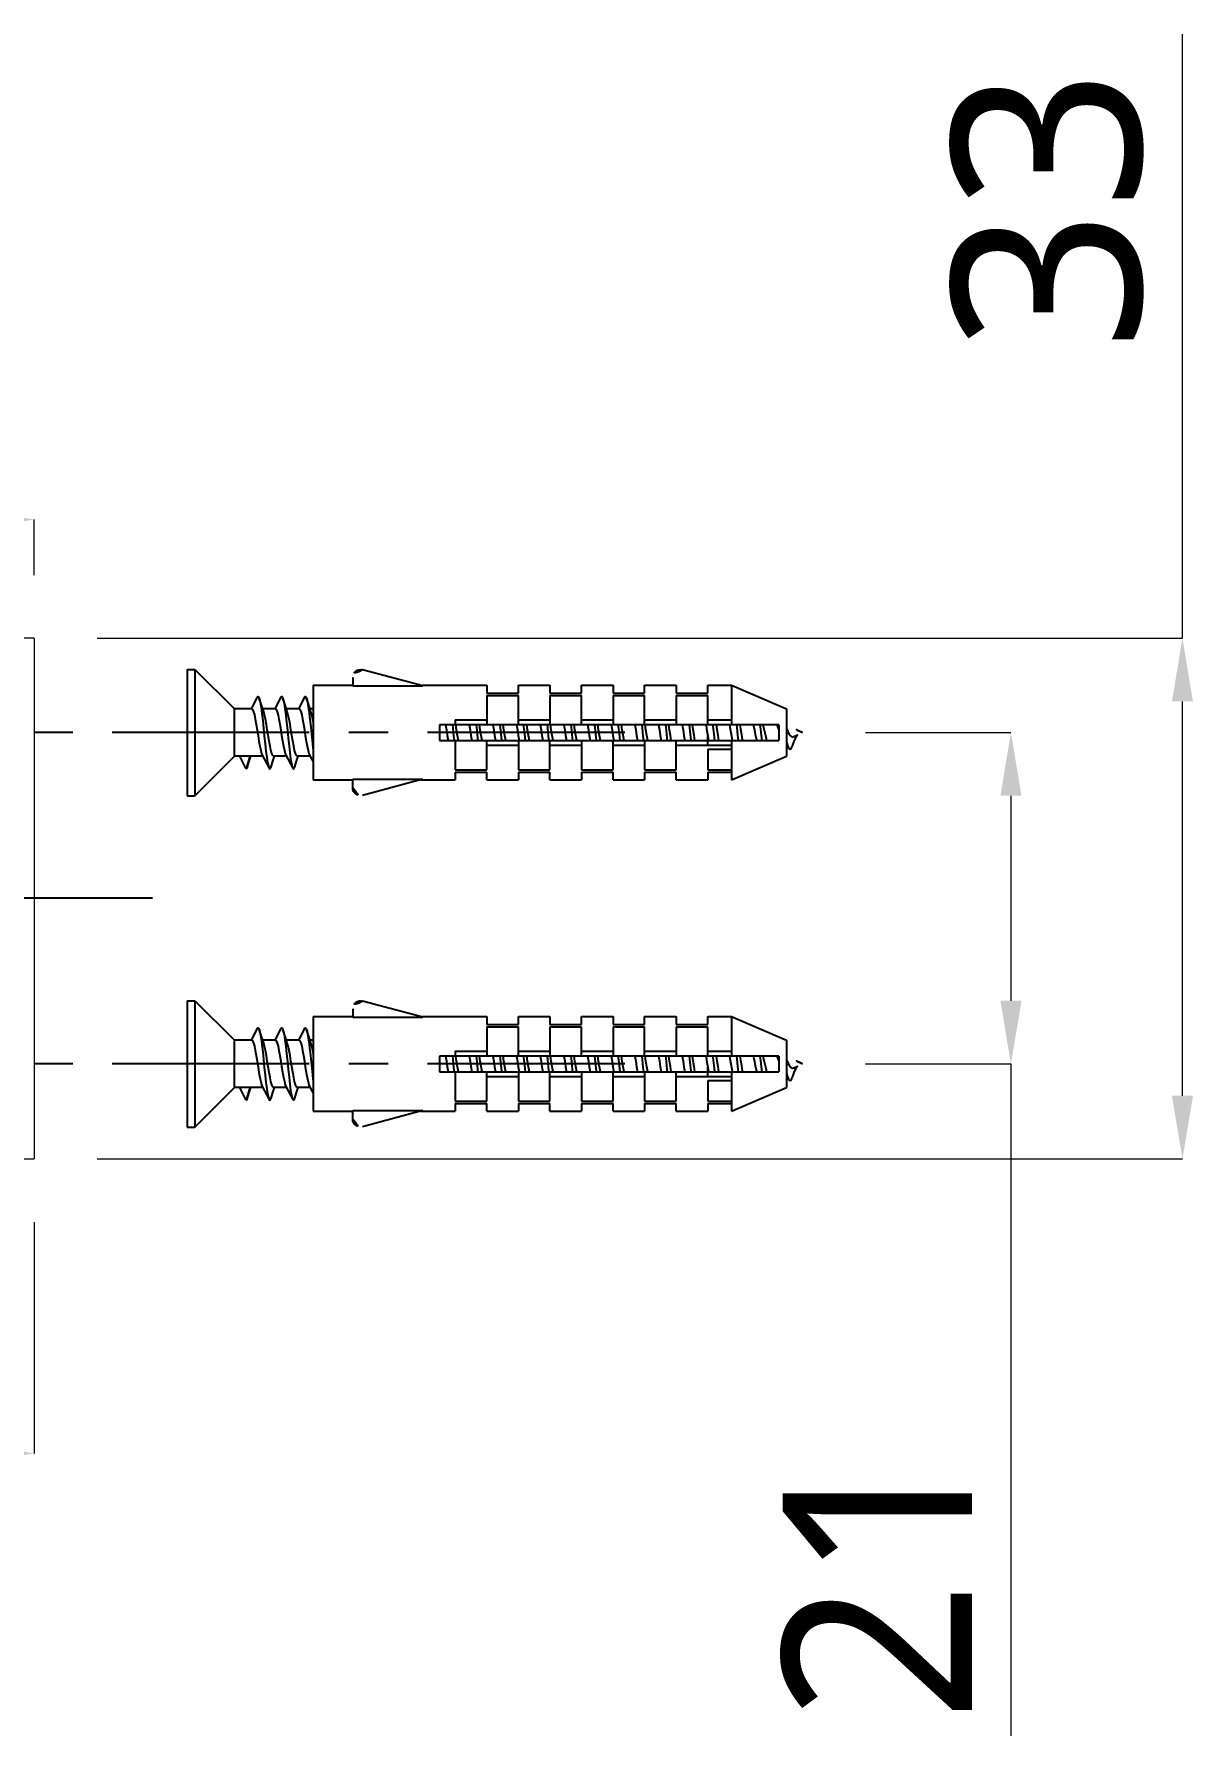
# Model space of a CAD drawing. Extents: x 16296675745 to 16296677481, y -37409619395 to -37409618123.
# Drawn here: x 16296676251 to 16296676324.4, y -37409618510 to -37409618402.2 of the extents above; entities that cross this region are included whole.
import ezdxf

# ---------------------------------------------------------------- set-up
doc = ezdxf.new("R2010")
doc.units = 0
doc.header["$LTSCALE"] = 10
doc.header["$MEASUREMENT"] = 0
doc.header["$PDMODE"] = 3
doc.header["$PDSIZE"] = -10
doc.linetypes.add('CENTER', pattern=[2, 1.25, -0.25, 0.25, -0.25])
doc.layers.get('0').update_dxf_attribs({"linetype": 'CONTINUOUS'})
doc.layers.get('DEFPOINTS').update_dxf_attribs({"linetype": 'CONTINUOUS'})
doc.styles.add('Daelim Dimension', font='')
doc.styles.get('Daelim Dimension').set_extended_font_data('NanumGothic')
doc.dimstyles.new('DEFAULT', dxfattribs={"dimscale": 2, "dimtxt": 2, "dimasz": 2, "dimexe": 0, "dimexo": 2, "dimgap": 1, "dimtad": 1, "dimdec": 1, "dimzin": 9, "dimdsep": 46, "dimtxsty": 'Daelim Dimension', "dimcen": 0.5, "dimclrd": 252, "dimclre": 252, "dimclrt": 3, "dimadec": 1, "dimazin": 0, "dimtfac": 1, "dimtdec": 1, "dimtix": 1, "dimtmove": 0, "dimatfit": 3, "dimfxl": 1, "dimtolj": 1, "dimtzin": 1, "dimlwd": 9, "dimlwe": 9, "dimarcsym": 0})

# ---------------------------------------------------------------- blocks, each defined once
blk = doc.blocks.new('*D7')
at = {"color": 5, "lineweight": 9, "transparency": 16777216}
for p, q in [((16296676172.480101, -37409618437.471413), (16296676172.480101, -37409618432.933434)), ((16296676176.480101, -37409618432.933434), (16296676246.980101, -37409618432.933434)), ((16296676250.980101, -37409618436.458282), (16296676250.980101, -37409618432.933434))]:
    blk.add_line(p, q, dxfattribs=at)
at = {"color": 5, "transparency": 16777216}
for points in [[(16296676176.480101, -37409618432.266769), (16296676176.480101, -37409618433.600098), (16296676172.480101, -37409618432.933434)], [(16296676246.980101, -37409618432.266769), (16296676246.980101, -37409618433.600098), (16296676250.980101, -37409618432.933434)]]:
    blk.add_solid(points, dxfattribs=at)
at = {"layer": 'DEFPOINTS', "color": 0, "transparency": 16777216}
for p in [(16296676250.980101, -37409618432.933434), (16296676250.980101, -37409618440.458282), (16296676172.480101, -37409618441.471413)]:
    blk.add_point(p, dxfattribs=at)
at = {"color": 7, "transparency": 16777216, "insert": (16296676211.730101, -37409618424.092232), "char_height": 12, "attachment_point": 5, "style": 'Daelim Dimension'}
blk.add_mtext('\\A1;78.5', dxfattribs=at)
blk = doc.blocks.new('*D8')
at = {"color": 5, "lineweight": 9, "transparency": 16777216}
for p, q in [((16296676190.980101, -37409618460.958282), (16296676190.980101, -37409618492.126251)), ((16296676250.980101, -37409618477.458282), (16296676250.980101, -37409618492.126251)), ((16296676194.980101, -37409618492.126251), (16296676246.980101, -37409618492.126251))]:
    blk.add_line(p, q, dxfattribs=at)
at = {"color": 5, "transparency": 16777216}
for points in [[(16296676194.980101, -37409618491.459587), (16296676194.980101, -37409618492.792923), (16296676190.980101, -37409618492.126251)], [(16296676246.980101, -37409618491.459587), (16296676246.980101, -37409618492.792923), (16296676250.980101, -37409618492.126251)]]:
    blk.add_solid(points, dxfattribs=at)
at = {"layer": 'DEFPOINTS', "color": 0, "transparency": 16777216}
for p in [(16296676190.980101, -37409618456.958282), (16296676250.980101, -37409618473.458282), (16296676250.980101, -37409618492.126251)]:
    blk.add_point(p, dxfattribs=at)
at = {"color": 7, "transparency": 16777216, "insert": (16296676220.980101, -37409618483.594063), "char_height": 12, "attachment_point": 5, "style": 'Daelim Dimension'}
blk.add_mtext('\\A1;60', dxfattribs=at)
blk = doc.blocks.new('*D9')
at = {"color": 5, "lineweight": 9, "transparency": 16777216}
for p, q in [((16296676323.771971, -37409618440.458282), (16296676323.771971, -37409618402.158958)), ((16296676254.980101, -37409618440.458282), (16296676323.771971, -37409618440.458282)), ((16296676323.771971, -37409618469.458282), (16296676323.771971, -37409618444.458282)), ((16296676254.980101, -37409618473.458282), (16296676323.771971, -37409618473.458282))]:
    blk.add_line(p, q, dxfattribs=at)
at = {"color": 5, "transparency": 16777216}
for points in [[(16296676323.105301, -37409618444.458282), (16296676324.438629, -37409618444.458282), (16296676323.771971, -37409618440.458282)], [(16296676323.105301, -37409618469.458282), (16296676324.438629, -37409618469.458282), (16296676323.771971, -37409618473.458282)]]:
    blk.add_solid(points, dxfattribs=at)
at = {"layer": 'DEFPOINTS', "color": 0, "transparency": 16777216}
for p in [(16296676250.980101, -37409618440.458282), (16296676323.771971, -37409618440.458282), (16296676250.980101, -37409618473.458282)]:
    blk.add_point(p, dxfattribs=at)
at = {"color": 7, "transparency": 16777216, "insert": (16296676315.231199, -37409618413.274834), "char_height": 12, "attachment_point": 5, "rotation": 90, "style": 'Daelim Dimension'}
blk.add_mtext('\\A1;33', dxfattribs=at)
blk = doc.blocks.new('*D3')
at = {"color": 5, "lineweight": 9, "transparency": 16777216}
for p, q in [((16296676303.67885, -37409618446.439117), (16296676312.90102, -37409618446.439117)), ((16296676312.90102, -37409618450.439117), (16296676312.90102, -37409618463.439117)), ((16296676303.67885, -37409618467.439117), (16296676312.90102, -37409618467.439117)), ((16296676312.90102, -37409618467.439117), (16296676312.90102, -37409618510.035507))]:
    blk.add_line(p, q, dxfattribs=at)
at = {"color": 5, "transparency": 16777216}
for points in [[(16296676312.23435, -37409618450.439117), (16296676313.56768, -37409618450.439117), (16296676312.90102, -37409618446.439117)], [(16296676312.23435, -37409618463.439117), (16296676313.56768, -37409618463.439117), (16296676312.90102, -37409618467.439117)]]:
    blk.add_solid(points, dxfattribs=at)
at = {"layer": 'DEFPOINTS', "color": 0, "transparency": 16777216}
for p in [(16296676299.67885, -37409618446.439117), (16296676299.67885, -37409618467.439117), (16296676312.90102, -37409618467.439117)]:
    blk.add_point(p, dxfattribs=at)
at = {"color": 7, "transparency": 16777216, "insert": (16296676304.428921, -37409618500.198601), "char_height": 12, "attachment_point": 5, "rotation": 90, "style": 'Daelim Dimension'}
blk.add_mtext('\\A1;21', dxfattribs=at)
blk = doc.blocks.new('A$C2FF37CD6')
at = {"color": 7, "linetype": 'Continuous', "lineweight": 15}
for p, q in [((94.31, 119.75), (18.31, 119.75)), ((94.31, 119.75), (94.31, 103.25)), ((94.31, 103.25), (94.31, 86.75)), ((32.56, 86.75), (94.31, 86.75))]:
    blk.add_line(p, q, dxfattribs=at)

msp = doc.modelspace()

# ---------------------------------------------------------------- linework, layer by layer
at = {"color": 7, "linetype": 'Continuous'}
for p, q in [((16296676260.67885, -37409618442.439117), (16296676261.178841, -37409618442.439117)), ((16296676260.67885, -37409618442.439117), (16296676260.67885, -37409618450.439102)), ((16296676261.178841, -37409618442.439117), (16296676263.678869, -37409618444.93911)), ((16296676261.178841, -37409618442.439117), (16296676261.178841, -37409618450.439133)), ((16296676271.17885, -37409618442.939117), (16296676271.17885, -37409618443.481079)), ((16296676275.63332, -37409618443.481079), (16296676271.80826, -37409618442.456146)), ((16296676268.67885, -37409618443.439117), (16296676271.178841, -37409618443.439117)), ((16296676268.67885, -37409618443.439117), (16296676268.67885, -37409618449.439133)), ((16296676271.178841, -37409618443.481087), (16296676275.633329, -37409618443.481087)), ((16296676275.476709, -37409618443.439117), (16296676279.678829, -37409618443.439117)), ((16296676279.678829, -37409618443.439117), (16296676279.678829, -37409618443.93911)), ((16296676279.678829, -37409618443.93911), (16296676281.678829, -37409618443.93911)), ((16296676279.678829, -37409618444.089417), (16296676281.678829, -37409618444.089417)), ((16296676279.678829, -37409618444.089417), (16296676279.678829, -37409618445.93911)), ((16296676281.678829, -37409618443.439117), (16296676283.678829, -37409618443.439117)), ((16296676281.678829, -37409618443.93911), (16296676281.678829, -37409618443.439171)), ((16296676281.678829, -37409618445.93911), (16296676281.678829, -37409618444.089417)), ((16296676283.678829, -37409618443.439171), (16296676283.678829, -37409618443.93911)), ((16296676283.678829, -37409618443.93911), (16296676285.678829, -37409618443.93911)), ((16296676283.678829, -37409618444.089417), (16296676285.678829, -37409618444.089417)), ((16296676283.678829, -37409618444.089417), (16296676283.678829, -37409618445.93911)), ((16296676285.678829, -37409618443.439117), (16296676287.678829, -37409618443.439117)), ((16296676285.678829, -37409618443.93911), (16296676285.678829, -37409618443.439171)), ((16296676285.678829, -37409618445.93911), (16296676285.678829, -37409618444.089417)), ((16296676287.678829, -37409618443.439171), (16296676287.678829, -37409618443.93911)), ((16296676287.678829, -37409618443.93911), (16296676289.678841, -37409618443.93911)), ((16296676287.678829, -37409618444.089417), (16296676289.678841, -37409618444.089417)), ((16296676287.678829, -37409618444.089417), (16296676287.678829, -37409618445.93911)), ((16296676289.678841, -37409618443.439117), (16296676291.678841, -37409618443.439117)), ((16296676289.678841, -37409618443.93911), (16296676289.678841, -37409618443.439171)), ((16296676289.678841, -37409618445.93911), (16296676289.678841, -37409618444.089417)), ((16296676291.678841, -37409618443.439171), (16296676291.678841, -37409618443.93911)), ((16296676291.678841, -37409618443.93911), (16296676293.678841, -37409618443.93911)), ((16296676291.678841, -37409618444.089417), (16296676293.678841, -37409618444.089417)), ((16296676291.678841, -37409618444.089417), (16296676291.678841, -37409618445.93911)), ((16296676293.678841, -37409618443.439117), (16296676295.17885, -37409618443.439117)), ((16296676293.678841, -37409618443.93911), (16296676293.678841, -37409618443.439171)), ((16296676293.678841, -37409618445.93911), (16296676293.678841, -37409618444.089417)), ((16296676295.17885, -37409618443.439117), (16296676298.67886, -37409618444.93911)), ((16296676295.17885, -37409618443.439117), (16296676295.17885, -37409618445.93911)), ((16296676264.771851, -37409618444.939117), (16296676263.67885, -37409618444.939117)), ((16296676263.678869, -37409618447.93911), (16296676263.678869, -37409618444.93911)), ((16296676264.8197, -37409618444.78093), (16296676264.735769, -37409618444.93911)), ((16296676265.535191, -37409618445.113693), (16296676265.476629, -37409618444.93911)), ((16296676266.271851, -37409618444.939117), (16296676265.476641, -37409618444.939117)), ((16296676266.31971, -37409618444.78093), (16296676266.235781, -37409618444.93911)), ((16296676267.03516, -37409618445.113693), (16296676266.959499, -37409618444.887978)), ((16296676267.771851, -37409618444.939117), (16296676266.976641, -37409618444.939117)), ((16296676268.53517, -37409618445.113693), (16296676268.459471, -37409618444.887978)), ((16296676268.67885, -37409618444.939117), (16296676268.476641, -37409618444.939117)), ((16296676298.67886, -37409618444.93911), (16296676298.67886, -37409618447.93911)), ((16296676298.17885, -37409618445.939117), (16296676276.67885, -37409618445.93911)), ((16296676276.67885, -37409618445.93911), (16296676276.67885, -37409618446.93911)), ((16296676277.678829, -37409618445.634506), (16296676279.678829, -37409618445.634506)), ((16296676277.678829, -37409618445.634506), (16296676277.678829, -37409618445.93911)), ((16296676281.678829, -37409618445.634506), (16296676283.678829, -37409618445.634506)), ((16296676285.678829, -37409618445.634506), (16296676287.678829, -37409618445.634506)), ((16296676289.678841, -37409618445.634506), (16296676291.678841, -37409618445.634506)), ((16296676293.678841, -37409618445.634506), (16296676295.17885, -37409618445.634506)), ((16296676298.178869, -37409618445.93911), (16296676298.178869, -37409618446.93911)), ((16296676276.67885, -37409618446.93911), (16296676298.17885, -37409618446.939117)), ((16296676277.678829, -37409618446.93911), (16296676277.678829, -37409618448.788818)), ((16296676279.678829, -37409618448.788818), (16296676279.678829, -37409618446.93911)), ((16296676279.678829, -37409618447.243729), (16296676281.678829, -37409618447.243729)), ((16296676281.678829, -37409618446.93911), (16296676281.678829, -37409618448.788818)), ((16296676283.678829, -37409618448.788818), (16296676283.678829, -37409618446.93911)), ((16296676283.678829, -37409618447.243729), (16296676285.678829, -37409618447.243729)), ((16296676285.678829, -37409618446.93911), (16296676285.678829, -37409618448.788818)), ((16296676287.678829, -37409618448.788818), (16296676287.678829, -37409618446.93911)), ((16296676287.678829, -37409618447.243729), (16296676289.678841, -37409618447.243729)), ((16296676289.678841, -37409618446.93911), (16296676289.678841, -37409618448.788818)), ((16296676291.678841, -37409618448.788818), (16296676291.678841, -37409618446.93911)), ((16296676291.678841, -37409618447.243729), (16296676295.17885, -37409618447.243729)), ((16296676293.678841, -37409618446.639572), (16296676293.72691, -37409618446.93119)), ((16296676293.678841, -37409618447.243729), (16296676293.678841, -37409618446.639572)), ((16296676295.17885, -37409618446.93911), (16296676295.17885, -37409618449.439133)), ((16296676298.67886, -37409618447.200943), (16296676298.809629, -37409618447.418091)), ((16296676261.178841, -37409618450.439133), (16296676263.678869, -37409618447.93911)), ((16296676265.485769, -37409618447.939117), (16296676263.678869, -37409618447.93911)), ((16296676264.428829, -37409618448.738113), (16296676264.021839, -37409618447.93911)), ((16296676264.66884, -37409618447.93911), (16296676264.428829, -37409618448.738113)), ((16296676266.985769, -37409618447.939117), (16296676266.16885, -37409618447.939117)), ((16296676268.485769, -37409618447.939117), (16296676267.66885, -37409618447.939117)), ((16296676293.678841, -37409618447.486923), (16296676295.17885, -37409618447.486923)), ((16296676293.678841, -37409618447.486923), (16296676293.678841, -37409618448.788818)), ((16296676295.17885, -37409618449.439133), (16296676298.67886, -37409618447.93911)), ((16296676268.67885, -37409618449.439133), (16296676271.178841, -37409618449.439133)), ((16296676271.178841, -37409618449.397163), (16296676275.633329, -37409618449.397163)), ((16296676271.178841, -37409618449.93911), (16296676271.178841, -37409618449.397163)), ((16296676275.633329, -37409618449.397163), (16296676271.80826, -37409618450.422081)), ((16296676275.476709, -37409618449.439133), (16296676277.678829, -37409618449.439133)), ((16296676277.678829, -37409618448.788818), (16296676279.678829, -37409618448.788818)), ((16296676277.678829, -37409618448.93911), (16296676279.678829, -37409618448.93911)), ((16296676277.678829, -37409618448.93911), (16296676277.678829, -37409618449.439133)), ((16296676279.678829, -37409618449.439056), (16296676279.678829, -37409618448.93911)), ((16296676279.678829, -37409618449.439133), (16296676281.678829, -37409618449.439133)), ((16296676281.678829, -37409618448.788818), (16296676283.678829, -37409618448.788818)), ((16296676281.678829, -37409618448.93911), (16296676283.678829, -37409618448.93911)), ((16296676281.678829, -37409618448.93911), (16296676281.678829, -37409618449.439056)), ((16296676283.678829, -37409618449.439056), (16296676283.678829, -37409618448.93911)), ((16296676283.678829, -37409618449.439133), (16296676285.678829, -37409618449.439133)), ((16296676285.678829, -37409618448.788818), (16296676287.678829, -37409618448.788818)), ((16296676285.678829, -37409618448.93911), (16296676287.678829, -37409618448.93911)), ((16296676285.678829, -37409618448.93911), (16296676285.678829, -37409618449.439056)), ((16296676287.678829, -37409618449.439056), (16296676287.678829, -37409618448.93911)), ((16296676287.678829, -37409618449.439133), (16296676289.678841, -37409618449.439133)), ((16296676289.678841, -37409618448.788818), (16296676291.678841, -37409618448.788818)), ((16296676289.678841, -37409618448.93911), (16296676291.678841, -37409618448.93911)), ((16296676289.678841, -37409618448.93911), (16296676289.678841, -37409618449.439056)), ((16296676291.678841, -37409618449.439056), (16296676291.678841, -37409618448.93911)), ((16296676291.678841, -37409618449.439133), (16296676293.678841, -37409618449.439133)), ((16296676293.678841, -37409618448.788818), (16296676295.17885, -37409618448.788818)), ((16296676293.678841, -37409618448.93911), (16296676295.17885, -37409618448.93911)), ((16296676293.678841, -37409618448.93911), (16296676293.678841, -37409618449.439056)), ((16296676260.67885, -37409618450.439133), (16296676261.178841, -37409618450.439133)), ((16296676260.67885, -37409618463.439117), (16296676261.178841, -37409618463.439117)), ((16296676260.67885, -37409618463.439117), (16296676260.67885, -37409618471.439102)), ((16296676261.178841, -37409618463.439117), (16296676263.678869, -37409618465.93911)), ((16296676261.178841, -37409618463.439117), (16296676261.178841, -37409618471.439133)), ((16296676275.63332, -37409618464.481079), (16296676271.80826, -37409618463.456146)), ((16296676268.67885, -37409618464.439117), (16296676271.178841, -37409618464.439117)), ((16296676268.67885, -37409618464.439117), (16296676268.67885, -37409618470.439133)), ((16296676271.178841, -37409618464.481087), (16296676275.633329, -37409618464.481087)), ((16296676271.17885, -37409618463.939117), (16296676271.17885, -37409618464.481079)), ((16296676275.476709, -37409618464.439117), (16296676279.678829, -37409618464.439117)), ((16296676279.678829, -37409618464.439117), (16296676279.678829, -37409618464.93911)), ((16296676281.678829, -37409618464.439117), (16296676283.678829, -37409618464.439117)), ((16296676281.678829, -37409618464.93911), (16296676281.678829, -37409618464.439171)), ((16296676283.678829, -37409618464.439171), (16296676283.678829, -37409618464.93911)), ((16296676285.678829, -37409618464.439117), (16296676287.678829, -37409618464.439117)), ((16296676285.678829, -37409618464.93911), (16296676285.678829, -37409618464.439171)), ((16296676287.678829, -37409618464.439171), (16296676287.678829, -37409618464.93911)), ((16296676289.678841, -37409618464.439117), (16296676291.678841, -37409618464.439117)), ((16296676289.678841, -37409618464.93911), (16296676289.678841, -37409618464.439171)), ((16296676291.678841, -37409618464.439171), (16296676291.678841, -37409618464.93911)), ((16296676293.678841, -37409618464.439117), (16296676295.17885, -37409618464.439117)), ((16296676293.678841, -37409618464.93911), (16296676293.678841, -37409618464.439171)), ((16296676295.17885, -37409618464.439117), (16296676298.67886, -37409618465.93911)), ((16296676295.17885, -37409618464.439117), (16296676295.17885, -37409618466.93911)), ((16296676279.678829, -37409618464.93911), (16296676281.678829, -37409618464.93911)), ((16296676279.678829, -37409618465.089417), (16296676281.678829, -37409618465.089417)), ((16296676279.678829, -37409618465.089417), (16296676279.678829, -37409618466.93911)), ((16296676281.678829, -37409618466.93911), (16296676281.678829, -37409618465.089417)), ((16296676283.678829, -37409618464.93911), (16296676285.678829, -37409618464.93911)), ((16296676283.678829, -37409618465.089417), (16296676285.678829, -37409618465.089417)), ((16296676283.678829, -37409618465.089417), (16296676283.678829, -37409618466.93911)), ((16296676285.678829, -37409618466.93911), (16296676285.678829, -37409618465.089417)), ((16296676287.678829, -37409618464.93911), (16296676289.678841, -37409618464.93911)), ((16296676287.678829, -37409618465.089417), (16296676289.678841, -37409618465.089417)), ((16296676287.678829, -37409618465.089417), (16296676287.678829, -37409618466.93911)), ((16296676289.678841, -37409618466.93911), (16296676289.678841, -37409618465.089417)), ((16296676291.678841, -37409618464.93911), (16296676293.678841, -37409618464.93911)), ((16296676291.678841, -37409618465.089417), (16296676293.678841, -37409618465.089417)), ((16296676291.678841, -37409618465.089417), (16296676291.678841, -37409618466.93911)), ((16296676293.678841, -37409618466.93911), (16296676293.678841, -37409618465.089417)), ((16296676264.771851, -37409618465.939117), (16296676263.67885, -37409618465.939117)), ((16296676263.678869, -37409618468.93911), (16296676263.678869, -37409618465.93911)), ((16296676264.8197, -37409618465.78093), (16296676264.735769, -37409618465.93911)), ((16296676265.535191, -37409618466.113693), (16296676265.476629, -37409618465.93911)), ((16296676266.271851, -37409618465.939117), (16296676265.476641, -37409618465.939117)), ((16296676266.31971, -37409618465.78093), (16296676266.235781, -37409618465.93911)), ((16296676267.03516, -37409618466.113693), (16296676266.959499, -37409618465.887978)), ((16296676267.771851, -37409618465.939117), (16296676266.976641, -37409618465.939117)), ((16296676268.53517, -37409618466.113693), (16296676268.459471, -37409618465.887978)), ((16296676268.67885, -37409618465.939117), (16296676268.476641, -37409618465.939117)), ((16296676277.678829, -37409618466.634506), (16296676279.678829, -37409618466.634506)), ((16296676277.678829, -37409618466.634506), (16296676277.678829, -37409618466.93911)), ((16296676281.678829, -37409618466.634506), (16296676283.678829, -37409618466.634506)), ((16296676285.678829, -37409618466.634506), (16296676287.678829, -37409618466.634506)), ((16296676289.678841, -37409618466.634506), (16296676291.678841, -37409618466.634506)), ((16296676293.678841, -37409618466.634506), (16296676295.17885, -37409618466.634506)), ((16296676298.67886, -37409618465.93911), (16296676298.67886, -37409618468.93911)), ((16296676298.17885, -37409618466.939117), (16296676276.67885, -37409618466.93911)), ((16296676276.67885, -37409618466.93911), (16296676276.67885, -37409618467.93911)), ((16296676293.678841, -37409618467.639572), (16296676293.72691, -37409618467.93119)), ((16296676293.678841, -37409618468.243729), (16296676293.678841, -37409618467.639572)), ((16296676298.178869, -37409618466.93911), (16296676298.178869, -37409618467.93911)), ((16296676261.178841, -37409618471.439133), (16296676263.678869, -37409618468.93911)), ((16296676265.485769, -37409618468.939117), (16296676263.678869, -37409618468.93911)), ((16296676264.428829, -37409618469.738113), (16296676264.021839, -37409618468.93911)), ((16296676264.66884, -37409618468.93911), (16296676264.428829, -37409618469.738113)), ((16296676266.985769, -37409618468.939117), (16296676266.16885, -37409618468.939117)), ((16296676268.485769, -37409618468.939117), (16296676267.66885, -37409618468.939117)), ((16296676276.67885, -37409618467.93911), (16296676298.17885, -37409618467.939117)), ((16296676277.678829, -37409618467.93911), (16296676277.678829, -37409618469.788818)), ((16296676279.678829, -37409618469.788818), (16296676279.678829, -37409618467.93911)), ((16296676279.678829, -37409618468.243729), (16296676281.678829, -37409618468.243729)), ((16296676281.678829, -37409618467.93911), (16296676281.678829, -37409618469.788818)), ((16296676283.678829, -37409618469.788818), (16296676283.678829, -37409618467.93911)), ((16296676283.678829, -37409618468.243729), (16296676285.678829, -37409618468.243729)), ((16296676285.678829, -37409618467.93911), (16296676285.678829, -37409618469.788818)), ((16296676287.678829, -37409618469.788818), (16296676287.678829, -37409618467.93911)), ((16296676287.678829, -37409618468.243729), (16296676289.678841, -37409618468.243729)), ((16296676289.678841, -37409618467.93911), (16296676289.678841, -37409618469.788818)), ((16296676291.678841, -37409618469.788818), (16296676291.678841, -37409618467.93911)), ((16296676291.678841, -37409618468.243729), (16296676295.17885, -37409618468.243729)), ((16296676293.678841, -37409618468.486923), (16296676295.17885, -37409618468.486923)), ((16296676293.678841, -37409618468.486923), (16296676293.678841, -37409618469.788818)), ((16296676295.17885, -37409618467.93911), (16296676295.17885, -37409618470.439133)), ((16296676295.17885, -37409618470.439133), (16296676298.67886, -37409618468.93911)), ((16296676298.67886, -37409618468.200943), (16296676298.809629, -37409618468.418091)), ((16296676277.678829, -37409618469.788818), (16296676279.678829, -37409618469.788818)), ((16296676277.678829, -37409618469.93911), (16296676279.678829, -37409618469.93911)), ((16296676277.678829, -37409618469.93911), (16296676277.678829, -37409618470.439133)), ((16296676279.678829, -37409618470.439056), (16296676279.678829, -37409618469.93911)), ((16296676281.678829, -37409618469.788818), (16296676283.678829, -37409618469.788818)), ((16296676281.678829, -37409618469.93911), (16296676283.678829, -37409618469.93911)), ((16296676281.678829, -37409618469.93911), (16296676281.678829, -37409618470.439056)), ((16296676283.678829, -37409618470.439056), (16296676283.678829, -37409618469.93911)), ((16296676285.678829, -37409618469.788818), (16296676287.678829, -37409618469.788818)), ((16296676285.678829, -37409618469.93911), (16296676287.678829, -37409618469.93911)), ((16296676285.678829, -37409618469.93911), (16296676285.678829, -37409618470.439056)), ((16296676287.678829, -37409618470.439056), (16296676287.678829, -37409618469.93911)), ((16296676289.678841, -37409618469.788818), (16296676291.678841, -37409618469.788818)), ((16296676289.678841, -37409618469.93911), (16296676291.678841, -37409618469.93911)), ((16296676289.678841, -37409618469.93911), (16296676289.678841, -37409618470.439056)), ((16296676291.678841, -37409618470.439056), (16296676291.678841, -37409618469.93911)), ((16296676293.678841, -37409618469.788818), (16296676295.17885, -37409618469.788818)), ((16296676293.678841, -37409618469.93911), (16296676295.17885, -37409618469.93911)), ((16296676293.678841, -37409618469.93911), (16296676293.678841, -37409618470.439056)), ((16296676268.67885, -37409618470.439133), (16296676271.178841, -37409618470.439133)), ((16296676271.178841, -37409618470.397163), (16296676275.633329, -37409618470.397163)), ((16296676271.178841, -37409618470.93911), (16296676271.178841, -37409618470.397163)), ((16296676275.633329, -37409618470.397163), (16296676271.80826, -37409618471.422081)), ((16296676275.476709, -37409618470.439133), (16296676277.678829, -37409618470.439133)), ((16296676279.678829, -37409618470.439133), (16296676281.678829, -37409618470.439133)), ((16296676283.678829, -37409618470.439133), (16296676285.678829, -37409618470.439133)), ((16296676287.678829, -37409618470.439133), (16296676289.678841, -37409618470.439133)), ((16296676291.678841, -37409618470.439133), (16296676293.678841, -37409618470.439133)), ((16296676260.67885, -37409618471.439133), (16296676261.178841, -37409618471.439133))]:
    msp.add_line(p, q, dxfattribs=at)
at = {"color": 1, "linetype": 'CENTER'}
for p, q in [((16296676288.42885, -37409618446.43911), (16296676250.980101, -37409618446.43911)), ((16296676258.498369, -37409618456.93911), (16296676168.7537, -37409618456.93911)), ((16296676288.42885, -37409618467.43911), (16296676250.980101, -37409618467.43911))]:
    msp.add_line(p, q, dxfattribs=at)
at = {"color": 7, "linetype": 'Continuous'}
for points in [[(16296676265.13084, -37409618444.186417), (16296676265.1593, -37409618444.147827), (16296676265.21147, -37409618444.161537), (16296676265.25831, -37409618444.266258)], [(16296676266.63085, -37409618444.186417), (16296676266.672319, -37409618444.140984), (16296676266.724489, -37409618444.182022), (16296676266.75828, -37409618444.266258)], [(16296676268.130859, -37409618444.186417), (16296676268.185381, -37409618444.140984), (16296676268.237551, -37409618444.209244), (16296676268.258289, -37409618444.266258)], [(16296676264.771839, -37409618444.93911), (16296676264.82959, -37409618444.982803), (16296676264.88825, -37409618445.113983), (16296676264.94615, -37409618445.321548), (16296676265.003111, -37409618445.589561), (16296676265.061371, -37409618445.913551), (16296676265.11952, -37409618446.267906), (16296676265.176479, -37409618446.624893), (16296676265.23398, -37409618446.974518), (16296676265.290939, -37409618447.290466), (16296676265.34753, -37409618447.556747), (16296676265.40539, -37409618447.764198), (16296676265.44952, -37409618447.870827)], [(16296676265.13084, -37409618444.186417), (16296676264.983601, -37409618444.468887), (16296676264.8197, -37409618444.78093)], [(16296676265.476629, -37409618444.93911), (16296676265.45949, -37409618444.887978), (16296676265.35326, -37409618444.562813), (16296676265.25831, -37409618444.266258)], [(16296676265.25831, -37409618444.266258), (16296676265.263639, -37409618444.283577), (16296676265.315809, -37409618444.508171), (16296676265.367979, -37409618444.824623), (16296676265.420151, -37409618445.217873), (16296676265.472321, -37409618445.669228), (16296676265.52449, -37409618446.157204), (16296676265.57666, -37409618446.658607), (16296676265.62883, -37409618447.149551), (16296676265.68104, -37409618447.606712), (16296676265.73321, -37409618448.008308), (16296676265.785379, -37409618448.335274), (16296676265.837549, -37409618448.572006), (16296676265.88084, -37409618448.691818)], [(16296676266.16885, -37409618447.93911), (16296676266.111059, -37409618447.895409), (16296676266.052401, -37409618447.764198), (16296676265.994539, -37409618447.556747), (16296676265.937941, -37409618447.290466), (16296676265.880989, -37409618446.974518), (16296676265.82349, -37409618446.624893), (16296676265.766529, -37409618446.267906), (16296676265.70838, -37409618445.913551), (16296676265.65011, -37409618445.589561), (16296676265.593161, -37409618445.321548), (16296676265.535191, -37409618445.113693)], [(16296676266.271851, -37409618444.93911), (16296676266.32975, -37409618444.983002), (16296676266.388519, -37409618445.114731), (16296676266.446529, -37409618445.32309), (16296676266.50341, -37409618445.591164), (16296676266.560329, -37409618445.907333), (16296676266.617399, -37409618446.254601), (16296676266.674431, -37409618446.611977), (16296676266.73283, -37409618446.967842), (16296676266.791559, -37409618447.293701), (16296676266.848881, -37409618447.562363), (16296676266.906059, -37409618447.766121), (16296676266.94953, -37409618447.870827)], [(16296676266.63085, -37409618444.186417), (16296676266.48361, -37409618444.468887), (16296676266.31971, -37409618444.78093)], [(16296676266.959499, -37409618444.887978), (16296676266.85323, -37409618444.562813), (16296676266.75828, -37409618444.266258)], [(16296676266.75828, -37409618444.266258), (16296676266.776661, -37409618444.330437), (16296676266.828831, -37409618444.579193), (16296676266.881001, -37409618444.916412), (16296676266.93321, -37409618445.326057), (16296676266.98538, -37409618445.788673), (16296676267.03755, -37409618446.282227), (16296676267.08972, -37409618446.783249), (16296676267.141899, -37409618447.267891), (16296676267.194071, -37409618447.71312), (16296676267.246241, -37409618448.097717), (16296676267.29841, -37409618448.403427), (16296676267.35058, -37409618448.615677), (16296676267.38085, -37409618448.691818)], [(16296676267.668859, -37409618447.93911), (16296676267.61121, -37409618447.895607), (16296676267.553061, -37409618447.766121), (16296676267.49589, -37409618447.562363), (16296676267.43857, -37409618447.293701), (16296676267.379841, -37409618446.967842), (16296676267.32143, -37409618446.611977), (16296676267.2644, -37409618446.254601), (16296676267.207331, -37409618445.907333), (16296676267.150419, -37409618445.591164), (16296676267.093531, -37409618445.32309), (16296676267.03516, -37409618445.113693)], [(16296676268.130859, -37409618444.186417), (16296676267.98362, -37409618444.468887), (16296676267.819719, -37409618444.78093), (16296676267.73579, -37409618444.93911)], [(16296676267.77186, -37409618444.93911), (16296676267.828819, -37409618444.981621), (16296676267.886391, -37409618445.108528), (16296676267.944111, -37409618445.31292), (16296676268.00153, -37409618445.581367), (16296676268.06012, -37409618445.906036), (16296676268.11824, -37409618446.259857), (16296676268.175381, -37409618446.617912), (16296676268.233959, -37409618446.974487), (16296676268.292839, -37409618447.300301), (16296676268.35034, -37409618447.568367), (16296676268.40773, -37409618447.771004), (16296676268.449539, -37409618447.870827)], [(16296676268.459471, -37409618444.887978), (16296676268.353239, -37409618444.562813), (16296676268.258289, -37409618444.266258)], [(16296676268.258289, -37409618444.266258), (16296676268.289721, -37409618444.383614), (16296676268.34189, -37409618444.655762), (16296676268.39407, -37409618445.012749), (16296676268.446239, -37409618445.437576), (16296676268.498409, -37409618445.910072)], [(16296676268.67885, -37409618445.749428), (16296676268.64854, -37409618445.581367), (16296676268.59111, -37409618445.31292), (16296676268.53517, -37409618445.113693)], [(16296676268.498409, -37409618445.910072), (16296676268.602751, -37409618446.90686), (16296676268.654921, -37409618447.383759), (16296676268.67885, -37409618447.581734)], [(16296676277.06558, -37409618445.93911), (16296676277.11953, -37409618446.267906), (16296676277.176491, -37409618446.624893), (16296676277.228149, -37409618446.93911)], [(16296676277.501181, -37409618445.93911), (16296676277.5245, -37409618446.157204), (16296676277.57667, -37409618446.658607), (16296676277.60647, -37409618446.93911)], [(16296676277.875151, -37409618446.93911), (16296676277.82349, -37409618446.624893), (16296676277.766529, -37409618446.267906), (16296676277.712589, -37409618445.93911)], [(16296676278.56555, -37409618445.93911), (16296676278.617399, -37409618446.254601), (16296676278.674431, -37409618446.611977), (16296676278.728121, -37409618446.93911)], [(16296676279.00127, -37409618445.93911), (16296676279.03756, -37409618446.282227), (16296676279.089729, -37409618446.783249), (16296676279.10651, -37409618446.93911)], [(16296676279.37513, -37409618446.93911), (16296676279.32143, -37409618446.611977), (16296676279.2644, -37409618446.254601), (16296676279.212561, -37409618445.93911)], [(16296676280.065559, -37409618445.93911), (16296676280.11824, -37409618446.259857), (16296676280.175381, -37409618446.617912), (16296676280.22817, -37409618446.93911)], [(16296676280.501459, -37409618445.93911), (16296676280.602751, -37409618446.90686), (16296676280.60631, -37409618446.93911)], [(16296676280.87517, -37409618446.93911), (16296676280.82238, -37409618446.617912), (16296676280.765249, -37409618446.259857), (16296676280.71253, -37409618445.93911)], [(16296676281.56554, -37409618445.93911), (16296676281.618429, -37409618446.26091), (16296676281.675501, -37409618446.618599), (16296676281.726839, -37409618446.931236)], [(16296676282.001289, -37409618445.93911), (16296676282.011471, -37409618446.033028), (16296676282.063641, -37409618446.533287), (16296676282.10635, -37409618446.93911)], [(16296676282.375111, -37409618446.93911), (16296676282.32247, -37409618446.618599), (16296676282.26544, -37409618446.26091), (16296676282.21254, -37409618445.93911)], [(16296676283.06558, -37409618445.93911), (16296676283.11953, -37409618446.267906), (16296676283.176491, -37409618446.624893), (16296676283.228149, -37409618446.93911)], [(16296676283.50119, -37409618445.93911), (16296676283.5245, -37409618446.157204), (16296676283.57667, -37409618446.658607), (16296676283.60647, -37409618446.93911)], [(16296676283.875151, -37409618446.93911), (16296676283.82349, -37409618446.624893), (16296676283.766529, -37409618446.267906), (16296676283.712589, -37409618445.93911)], [(16296676284.565559, -37409618445.93911), (16296676284.617399, -37409618446.254601), (16296676284.674431, -37409618446.611977), (16296676284.728121, -37409618446.93911)], [(16296676285.00127, -37409618445.93911), (16296676285.03756, -37409618446.282227), (16296676285.089729, -37409618446.783249), (16296676285.10652, -37409618446.93911)], [(16296676285.37513, -37409618446.93911), (16296676285.32143, -37409618446.611977), (16296676285.26441, -37409618446.254601), (16296676285.212561, -37409618445.93911)], [(16296676286.065531, -37409618445.93911), (16296676286.11824, -37409618446.259857), (16296676286.175381, -37409618446.617912), (16296676286.22817, -37409618446.93911)], [(16296676286.501459, -37409618445.93911), (16296676286.602751, -37409618446.90686), (16296676286.60631, -37409618446.93911)], [(16296676286.87517, -37409618446.93911), (16296676286.82239, -37409618446.617912), (16296676286.765249, -37409618446.259857), (16296676286.71253, -37409618445.93911)], [(16296676287.56554, -37409618445.93911), (16296676287.618429, -37409618446.26091), (16296676287.675501, -37409618446.618599), (16296676287.726801, -37409618446.931236)], [(16296676288.001289, -37409618445.93911), (16296676288.011471, -37409618446.033028), (16296676288.063641, -37409618446.533287), (16296676288.10635, -37409618446.93911)], [(16296676288.375111, -37409618446.93911), (16296676288.32247, -37409618446.618599), (16296676288.2654, -37409618446.26091), (16296676288.21254, -37409618445.93911)], [(16296676289.06558, -37409618445.93911), (16296676289.11953, -37409618446.267906), (16296676289.176491, -37409618446.624893), (16296676289.228149, -37409618446.93911)], [(16296676289.50119, -37409618445.93911), (16296676289.5245, -37409618446.157204), (16296676289.57667, -37409618446.658607), (16296676289.60647, -37409618446.93911)], [(16296676289.87516, -37409618446.93911), (16296676289.82349, -37409618446.624893), (16296676289.766541, -37409618446.267906), (16296676289.712589, -37409618445.93911)], [(16296676290.565559, -37409618445.93911), (16296676290.617399, -37409618446.254601), (16296676290.674431, -37409618446.611977), (16296676290.728121, -37409618446.93911)], [(16296676291.00127, -37409618445.93911), (16296676291.03756, -37409618446.282227), (16296676291.089729, -37409618446.783249), (16296676291.10648, -37409618446.93911)], [(16296676291.37513, -37409618446.93911), (16296676291.32144, -37409618446.611977), (16296676291.26441, -37409618446.254601), (16296676291.212561, -37409618445.93911)], [(16296676292.065531, -37409618445.93911), (16296676292.11825, -37409618446.259857), (16296676292.175381, -37409618446.617912), (16296676292.22817, -37409618446.93911)], [(16296676292.501459, -37409618445.93911), (16296676292.60276, -37409618446.90686), (16296676292.60627, -37409618446.93911)], [(16296676292.875031, -37409618446.93911), (16296676292.81978, -37409618446.601707), (16296676292.762501, -37409618446.242729), (16296676292.7125, -37409618445.93911)], [(16296676293.565319, -37409618445.93911), (16296676293.577221, -37409618446.007782), (16296676293.62855, -37409618446.324303), (16296676293.678841, -37409618446.639572)], [(16296676294.001249, -37409618445.93911), (16296676294.01144, -37409618446.033028), (16296676294.06365, -37409618446.533287), (16296676294.106359, -37409618446.93911)], [(16296676294.21244, -37409618445.93911), (16296676294.2612, -37409618446.234627), (16296676294.319429, -37409618446.599586), (16296676294.37508, -37409618446.93911)], [(16296676295.061529, -37409618445.93911), (16296676295.090019, -37409618446.100769), (16296676295.146219, -37409618446.43544), (16296676295.20245, -37409618446.766899), (16296676295.23196, -37409618446.929489)], [(16296676295.49967, -37409618445.93911), (16296676295.51964, -37409618446.120422), (16296676295.57156, -37409618446.604057), (16296676295.60836, -37409618446.93911)], [(16296676295.70878, -37409618445.93911), (16296676295.755079, -37409618446.207451), (16296676295.81226, -37409618446.54879), (16296676295.86939, -37409618446.880272), (16296676295.88052, -37409618446.93911)], [(16296676296.562481, -37409618445.93911), (16296676296.57832, -37409618446.006844), (16296676296.637341, -37409618446.277924), (16296676296.696369, -37409618446.551147), (16296676296.75568, -37409618446.812271), (16296676296.788019, -37409618446.93911)], [(16296676296.990499, -37409618445.93911), (16296676297.025921, -37409618446.217262), (16296676297.077881, -37409618446.628616), (16296676297.1187, -37409618446.93911)], [(16296676297.18425, -37409618445.93911), (16296676297.18432, -37409618445.939423), (16296676297.241501, -37409618446.197433), (16296676297.29863, -37409618446.46109), (16296676297.35581, -37409618446.714897), (16296676297.41168, -37409618446.93911)], [(16296676298.052879, -37409618445.93911), (16296676298.05415, -37409618445.941833), (16296676298.1255, -37409618446.120117), (16296676298.178869, -37409618446.262306)], [(16296676298.67886, -37409618446.197983), (16296676298.727871, -37409618446.304161), (16296676298.785049, -37409618446.422028), (16296676298.84222, -37409618446.526329), (16296676298.899389, -37409618446.611023), (16296676298.95657, -37409618446.67202), (16296676299.013741, -37409618446.707443), (16296676299.070921, -37409618446.717628)], [(16296676298.67886, -37409618447.031357), (16296676298.68807, -37409618447.070717), (16296676298.740021, -37409618447.251503), (16296676298.791969, -37409618447.38456), (16296676298.809629, -37409618447.418091)], [(16296676298.809629, -37409618447.418091), (16296676298.843889, -37409618447.465584), (16296676298.89584, -37409618447.493156), (16296676298.9478, -37409618447.468697), (16296676298.99971, -37409618447.396294), (16296676299.05167, -37409618447.282333), (16296676299.07023, -37409618447.233093)], [(16296676299.07023, -37409618447.233093), (16296676299.116711, -37409618447.107338), (16296676299.18722, -37409618446.92865), (16296676299.258499, -37409618446.767326)], [(16296676299.1646, -37409618446.698647), (16296676299.11747, -37409618446.714996), (16296676299.070921, -37409618446.717628)], [(16296676299.258499, -37409618446.767326), (16296676299.33119, -37409618446.629189), (16296676299.34693, -37409618446.606644)], [(16296676264.508301, -37409618448.611977), (16296676264.603251, -37409618448.315437), (16296676264.70948, -37409618447.990257), (16296676264.726629, -37409618447.93911)], [(16296676265.44952, -37409618447.870827), (16296676265.5697, -37409618448.09729), (16296676265.73361, -37409618448.409363), (16296676265.88084, -37409618448.691818)], [(16296676266.00831, -37409618448.611977), (16296676266.10323, -37409618448.315437), (16296676266.20949, -37409618447.990257), (16296676266.226641, -37409618447.93911)], [(16296676266.94953, -37409618447.870827), (16296676267.06971, -37409618448.09729), (16296676267.23362, -37409618448.409363), (16296676267.38085, -37409618448.691818)], [(16296676267.508289, -37409618448.611977), (16296676267.603239, -37409618448.315437), (16296676267.709499, -37409618447.990257), (16296676267.72665, -37409618447.93911)], [(16296676268.449539, -37409618447.870827), (16296676268.569719, -37409618448.09729), (16296676268.67885, -37409618448.305077)], [(16296676264.428829, -37409618448.738113), (16296676264.481039, -37409618448.683434), (16296676264.508301, -37409618448.611977)], [(16296676265.88084, -37409618448.691818), (16296676265.889721, -37409618448.707298), (16296676265.941891, -37409618448.734688), (16296676265.994061, -37409618448.652863), (16296676266.00831, -37409618448.611977)], [(16296676267.38085, -37409618448.691818), (16296676267.40275, -37409618448.724411), (16296676267.45492, -37409618448.724411), (16296676267.508289, -37409618448.611977)], [(16296676265.13084, -37409618465.186417), (16296676264.983601, -37409618465.468887), (16296676264.8197, -37409618465.78093)], [(16296676265.13084, -37409618465.186417), (16296676265.1593, -37409618465.147827), (16296676265.21147, -37409618465.161537), (16296676265.25831, -37409618465.266258)], [(16296676265.476629, -37409618465.93911), (16296676265.45949, -37409618465.887978), (16296676265.35326, -37409618465.562813), (16296676265.25831, -37409618465.266258)], [(16296676265.25831, -37409618465.266258), (16296676265.263639, -37409618465.283577), (16296676265.315809, -37409618465.508171), (16296676265.367979, -37409618465.824623), (16296676265.420151, -37409618466.217873), (16296676265.472321, -37409618466.669228), (16296676265.52449, -37409618467.157204), (16296676265.57666, -37409618467.658607), (16296676265.62883, -37409618468.149551), (16296676265.68104, -37409618468.606712), (16296676265.73321, -37409618469.008308), (16296676265.785379, -37409618469.335274), (16296676265.837549, -37409618469.572006), (16296676265.88084, -37409618469.691818)], [(16296676266.63085, -37409618465.186417), (16296676266.48361, -37409618465.468887), (16296676266.31971, -37409618465.78093)], [(16296676266.63085, -37409618465.186417), (16296676266.672319, -37409618465.140984), (16296676266.724489, -37409618465.182022), (16296676266.75828, -37409618465.266258)], [(16296676266.959499, -37409618465.887978), (16296676266.85323, -37409618465.562813), (16296676266.75828, -37409618465.266258)], [(16296676266.75828, -37409618465.266258), (16296676266.776661, -37409618465.330437), (16296676266.828831, -37409618465.579193), (16296676266.881001, -37409618465.916412), (16296676266.93321, -37409618466.326057), (16296676266.98538, -37409618466.788673), (16296676267.03755, -37409618467.282227), (16296676267.08972, -37409618467.783249), (16296676267.141899, -37409618468.267891), (16296676267.194071, -37409618468.71312), (16296676267.246241, -37409618469.097717), (16296676267.29841, -37409618469.403427), (16296676267.35058, -37409618469.615677), (16296676267.38085, -37409618469.691818)], [(16296676268.130859, -37409618465.186417), (16296676267.98362, -37409618465.468887), (16296676267.819719, -37409618465.78093), (16296676267.73579, -37409618465.93911)], [(16296676268.130859, -37409618465.186417), (16296676268.185381, -37409618465.140984), (16296676268.237551, -37409618465.209244), (16296676268.258289, -37409618465.266258)], [(16296676268.459471, -37409618465.887978), (16296676268.353239, -37409618465.562813), (16296676268.258289, -37409618465.266258)], [(16296676268.258289, -37409618465.266258), (16296676268.289721, -37409618465.383614), (16296676268.34189, -37409618465.655762), (16296676268.39407, -37409618466.012749), (16296676268.446239, -37409618466.437576), (16296676268.498409, -37409618466.910072)], [(16296676264.771839, -37409618465.93911), (16296676264.82959, -37409618465.982803), (16296676264.88825, -37409618466.113983), (16296676264.94615, -37409618466.321548), (16296676265.003111, -37409618466.589561), (16296676265.061371, -37409618466.913551), (16296676265.11952, -37409618467.267906), (16296676265.176479, -37409618467.624893), (16296676265.23398, -37409618467.974518), (16296676265.290939, -37409618468.290466), (16296676265.34753, -37409618468.556747), (16296676265.40539, -37409618468.764198), (16296676265.44952, -37409618468.870827)], [(16296676266.16885, -37409618468.93911), (16296676266.111059, -37409618468.895409), (16296676266.052401, -37409618468.764198), (16296676265.994539, -37409618468.556747), (16296676265.937941, -37409618468.290466), (16296676265.880989, -37409618467.974518), (16296676265.82349, -37409618467.624893), (16296676265.766529, -37409618467.267906), (16296676265.70838, -37409618466.913551), (16296676265.65011, -37409618466.589561), (16296676265.593161, -37409618466.321548), (16296676265.535191, -37409618466.113693)], [(16296676266.271851, -37409618465.93911), (16296676266.32975, -37409618465.983002), (16296676266.388519, -37409618466.114731), (16296676266.446529, -37409618466.32309), (16296676266.50341, -37409618466.591164), (16296676266.560329, -37409618466.907333), (16296676266.617399, -37409618467.254601), (16296676266.674431, -37409618467.611977), (16296676266.73283, -37409618467.967842), (16296676266.791559, -37409618468.293701), (16296676266.848881, -37409618468.562363), (16296676266.906059, -37409618468.766121), (16296676266.94953, -37409618468.870827)], [(16296676267.668859, -37409618468.93911), (16296676267.61121, -37409618468.895607), (16296676267.553061, -37409618468.766121), (16296676267.49589, -37409618468.562363), (16296676267.43857, -37409618468.293701), (16296676267.379841, -37409618467.967842), (16296676267.32143, -37409618467.611977), (16296676267.2644, -37409618467.254601), (16296676267.207331, -37409618466.907333), (16296676267.150419, -37409618466.591164), (16296676267.093531, -37409618466.32309), (16296676267.03516, -37409618466.113693)], [(16296676267.77186, -37409618465.93911), (16296676267.828819, -37409618465.981621), (16296676267.886391, -37409618466.108528), (16296676267.944111, -37409618466.31292), (16296676268.00153, -37409618466.581367), (16296676268.06012, -37409618466.906036), (16296676268.11824, -37409618467.259857), (16296676268.175381, -37409618467.617912), (16296676268.233959, -37409618467.974487), (16296676268.292839, -37409618468.300301), (16296676268.35034, -37409618468.568367), (16296676268.40773, -37409618468.771004), (16296676268.449539, -37409618468.870827)], [(16296676268.67885, -37409618466.749428), (16296676268.64854, -37409618466.581367), (16296676268.59111, -37409618466.31292), (16296676268.53517, -37409618466.113693)], [(16296676268.498409, -37409618466.910072), (16296676268.602751, -37409618467.90686), (16296676268.654921, -37409618468.383759), (16296676268.67885, -37409618468.581734)], [(16296676277.06558, -37409618466.93911), (16296676277.11953, -37409618467.267906), (16296676277.176491, -37409618467.624893), (16296676277.228149, -37409618467.93911)], [(16296676277.501181, -37409618466.93911), (16296676277.5245, -37409618467.157204), (16296676277.57667, -37409618467.658607), (16296676277.60647, -37409618467.93911)], [(16296676277.875151, -37409618467.93911), (16296676277.82349, -37409618467.624893), (16296676277.766529, -37409618467.267906), (16296676277.712589, -37409618466.93911)], [(16296676278.56555, -37409618466.93911), (16296676278.617399, -37409618467.254601), (16296676278.674431, -37409618467.611977), (16296676278.728121, -37409618467.93911)], [(16296676279.00127, -37409618466.93911), (16296676279.03756, -37409618467.282227), (16296676279.089729, -37409618467.783249), (16296676279.10651, -37409618467.93911)], [(16296676279.37513, -37409618467.93911), (16296676279.32143, -37409618467.611977), (16296676279.2644, -37409618467.254601), (16296676279.212561, -37409618466.93911)], [(16296676280.065559, -37409618466.93911), (16296676280.11824, -37409618467.259857), (16296676280.175381, -37409618467.617912), (16296676280.22817, -37409618467.93911)], [(16296676280.501459, -37409618466.93911), (16296676280.602751, -37409618467.90686), (16296676280.60631, -37409618467.93911)], [(16296676280.87517, -37409618467.93911), (16296676280.82238, -37409618467.617912), (16296676280.765249, -37409618467.259857), (16296676280.71253, -37409618466.93911)], [(16296676281.56554, -37409618466.93911), (16296676281.618429, -37409618467.26091), (16296676281.675501, -37409618467.618599), (16296676281.726839, -37409618467.931236)], [(16296676282.001289, -37409618466.93911), (16296676282.011471, -37409618467.033028), (16296676282.063641, -37409618467.533287), (16296676282.10635, -37409618467.93911)], [(16296676282.375111, -37409618467.93911), (16296676282.32247, -37409618467.618599), (16296676282.26544, -37409618467.26091), (16296676282.21254, -37409618466.93911)], [(16296676283.06558, -37409618466.93911), (16296676283.11953, -37409618467.267906), (16296676283.176491, -37409618467.624893), (16296676283.228149, -37409618467.93911)], [(16296676283.50119, -37409618466.93911), (16296676283.5245, -37409618467.157204), (16296676283.57667, -37409618467.658607), (16296676283.60647, -37409618467.93911)], [(16296676283.875151, -37409618467.93911), (16296676283.82349, -37409618467.624893), (16296676283.766529, -37409618467.267906), (16296676283.712589, -37409618466.93911)], [(16296676284.565559, -37409618466.93911), (16296676284.617399, -37409618467.254601), (16296676284.674431, -37409618467.611977), (16296676284.728121, -37409618467.93911)], [(16296676285.00127, -37409618466.93911), (16296676285.03756, -37409618467.282227), (16296676285.089729, -37409618467.783249), (16296676285.10652, -37409618467.93911)], [(16296676285.37513, -37409618467.93911), (16296676285.32143, -37409618467.611977), (16296676285.26441, -37409618467.254601), (16296676285.212561, -37409618466.93911)], [(16296676286.065531, -37409618466.93911), (16296676286.11824, -37409618467.259857), (16296676286.175381, -37409618467.617912), (16296676286.22817, -37409618467.93911)], [(16296676286.501459, -37409618466.93911), (16296676286.602751, -37409618467.90686), (16296676286.60631, -37409618467.93911)], [(16296676286.87517, -37409618467.93911), (16296676286.82239, -37409618467.617912), (16296676286.765249, -37409618467.259857), (16296676286.71253, -37409618466.93911)], [(16296676287.56554, -37409618466.93911), (16296676287.618429, -37409618467.26091), (16296676287.675501, -37409618467.618599), (16296676287.726801, -37409618467.931236)], [(16296676288.001289, -37409618466.93911), (16296676288.011471, -37409618467.033028), (16296676288.063641, -37409618467.533287), (16296676288.10635, -37409618467.93911)], [(16296676288.375111, -37409618467.93911), (16296676288.32247, -37409618467.618599), (16296676288.2654, -37409618467.26091), (16296676288.21254, -37409618466.93911)], [(16296676289.06558, -37409618466.93911), (16296676289.11953, -37409618467.267906), (16296676289.176491, -37409618467.624893), (16296676289.228149, -37409618467.93911)], [(16296676289.50119, -37409618466.93911), (16296676289.5245, -37409618467.157204), (16296676289.57667, -37409618467.658607), (16296676289.60647, -37409618467.93911)], [(16296676289.87516, -37409618467.93911), (16296676289.82349, -37409618467.624893), (16296676289.766541, -37409618467.267906), (16296676289.712589, -37409618466.93911)], [(16296676290.565559, -37409618466.93911), (16296676290.617399, -37409618467.254601), (16296676290.674431, -37409618467.611977), (16296676290.728121, -37409618467.93911)], [(16296676291.00127, -37409618466.93911), (16296676291.03756, -37409618467.282227), (16296676291.089729, -37409618467.783249), (16296676291.10648, -37409618467.93911)], [(16296676291.37513, -37409618467.93911), (16296676291.32144, -37409618467.611977), (16296676291.26441, -37409618467.254601), (16296676291.212561, -37409618466.93911)], [(16296676292.065531, -37409618466.93911), (16296676292.11825, -37409618467.259857), (16296676292.175381, -37409618467.617912), (16296676292.22817, -37409618467.93911)], [(16296676292.501459, -37409618466.93911), (16296676292.60276, -37409618467.90686), (16296676292.60627, -37409618467.93911)], [(16296676292.875031, -37409618467.93911), (16296676292.81978, -37409618467.601707), (16296676292.762501, -37409618467.242729), (16296676292.7125, -37409618466.93911)], [(16296676293.565319, -37409618466.93911), (16296676293.577221, -37409618467.007782), (16296676293.62855, -37409618467.324303), (16296676293.678841, -37409618467.639572)], [(16296676294.001249, -37409618466.93911), (16296676294.01144, -37409618467.033028), (16296676294.06365, -37409618467.533287), (16296676294.106359, -37409618467.93911)], [(16296676294.21244, -37409618466.93911), (16296676294.2612, -37409618467.234627), (16296676294.319429, -37409618467.599586), (16296676294.37508, -37409618467.93911)], [(16296676295.061529, -37409618466.93911), (16296676295.090019, -37409618467.100769), (16296676295.146219, -37409618467.43544), (16296676295.20245, -37409618467.766899), (16296676295.23196, -37409618467.929489)], [(16296676295.49967, -37409618466.93911), (16296676295.51964, -37409618467.120422), (16296676295.57156, -37409618467.604057), (16296676295.60836, -37409618467.93911)], [(16296676295.70878, -37409618466.93911), (16296676295.755079, -37409618467.207451), (16296676295.81226, -37409618467.54879), (16296676295.86939, -37409618467.880272), (16296676295.88052, -37409618467.93911)], [(16296676296.562481, -37409618466.93911), (16296676296.57832, -37409618467.006844), (16296676296.637341, -37409618467.277924), (16296676296.696369, -37409618467.551147), (16296676296.75568, -37409618467.812271), (16296676296.788019, -37409618467.93911)], [(16296676296.990499, -37409618466.93911), (16296676297.025921, -37409618467.217262), (16296676297.077881, -37409618467.628616), (16296676297.1187, -37409618467.93911)], [(16296676297.18425, -37409618466.93911), (16296676297.18432, -37409618466.939423), (16296676297.241501, -37409618467.197433), (16296676297.29863, -37409618467.46109), (16296676297.35581, -37409618467.714897), (16296676297.41168, -37409618467.93911)], [(16296676298.052879, -37409618466.93911), (16296676298.05415, -37409618466.941833), (16296676298.1255, -37409618467.120117), (16296676298.178869, -37409618467.262306)], [(16296676298.67886, -37409618467.197983), (16296676298.727871, -37409618467.304161), (16296676298.785049, -37409618467.422028), (16296676298.84222, -37409618467.526329), (16296676298.899389, -37409618467.611023), (16296676298.95657, -37409618467.67202), (16296676299.013741, -37409618467.707443), (16296676299.070921, -37409618467.717628)], [(16296676299.07023, -37409618468.233093), (16296676299.116711, -37409618468.107338), (16296676299.18722, -37409618467.92865), (16296676299.258499, -37409618467.767326)], [(16296676299.1646, -37409618467.698647), (16296676299.11747, -37409618467.714996), (16296676299.070921, -37409618467.717628)], [(16296676299.258499, -37409618467.767326), (16296676299.33119, -37409618467.629189), (16296676299.34693, -37409618467.606644)], [(16296676264.508301, -37409618469.611977), (16296676264.603251, -37409618469.315437), (16296676264.70948, -37409618468.990257), (16296676264.726629, -37409618468.93911)], [(16296676265.44952, -37409618468.870827), (16296676265.5697, -37409618469.09729), (16296676265.73361, -37409618469.409363), (16296676265.88084, -37409618469.691818)], [(16296676266.00831, -37409618469.611977), (16296676266.10323, -37409618469.315437), (16296676266.20949, -37409618468.990257), (16296676266.226641, -37409618468.93911)], [(16296676266.94953, -37409618468.870827), (16296676267.06971, -37409618469.09729), (16296676267.23362, -37409618469.409363), (16296676267.38085, -37409618469.691818)], [(16296676267.508289, -37409618469.611977), (16296676267.603239, -37409618469.315437), (16296676267.709499, -37409618468.990257), (16296676267.72665, -37409618468.93911)], [(16296676268.449539, -37409618468.870827), (16296676268.569719, -37409618469.09729), (16296676268.67885, -37409618469.305077)], [(16296676298.67886, -37409618468.031357), (16296676298.68807, -37409618468.070717), (16296676298.740021, -37409618468.251503), (16296676298.791969, -37409618468.38456), (16296676298.809629, -37409618468.418091)], [(16296676298.809629, -37409618468.418091), (16296676298.843889, -37409618468.465584), (16296676298.89584, -37409618468.493156), (16296676298.9478, -37409618468.468697), (16296676298.99971, -37409618468.396294), (16296676299.05167, -37409618468.282333), (16296676299.07023, -37409618468.233093)], [(16296676264.428829, -37409618469.738113), (16296676264.481039, -37409618469.683434), (16296676264.508301, -37409618469.611977)], [(16296676265.88084, -37409618469.691818), (16296676265.889721, -37409618469.707298), (16296676265.941891, -37409618469.734688), (16296676265.994061, -37409618469.652863), (16296676266.00831, -37409618469.611977)], [(16296676267.38085, -37409618469.691818), (16296676267.40275, -37409618469.724411), (16296676267.45492, -37409618469.724411), (16296676267.508289, -37409618469.611977)]]:
    msp.add_lwpolyline(points, dxfattribs=at)
for centre, radius, start, end in [((16296676271.67885, -37409618442.939117), 0.5, 74.99998964, 180), ((16296676293.67885, -37409618457.689117), 12.75, 61.92753878, 66.85260885), ((16296676293.67885, -37409618435.189117), 12.75, 295.48362821, 298.07246122), ((16296676271.67885, -37409618449.939117), 0.5, 180, 285.00001036), ((16296676271.67885, -37409618463.939117), 0.5, 74.99998964, 180), ((16296676293.67885, -37409618478.689117), 12.75, 61.92753878, 66.85260885), ((16296676293.67885, -37409618456.189117), 12.75, 295.48362821, 298.07246122), ((16296676271.67885, -37409618470.939117), 0.5, 180, 285.00001036)]:
    msp.add_arc(centre, radius, start, end, dxfattribs=at)

# ---------------------------------------------------------------- block references
msp.add_blockref('A$C2FF37CD6', (16296676156.672831, -37409618560.203491))

# ---------------------------------------------------------------- dimensions: what is measured, and where the dimension line sits
for base, p1, p2, picture, middle in [((16296676323.771971, -37409618440.458282), (16296676250.980101, -37409618473.458282), (16296676250.980101, -37409618440.458282), '*D9', (16296676323.771971, -37409618413.274834)), ((16296676312.90102, -37409618467.439117), (16296676299.67885, -37409618446.439117), (16296676299.67885, -37409618467.439117), '*D3', (16296676312.90102, -37409618500.198601))]:
    dim = msp.add_linear_dim(base=base, p1=p1, p2=p2, angle=90, dimstyle='DEFAULT', override={"dimtxt": 6, "dimclrd": 5, "dimclre": 5, "dimclrt": 7})
    dim.commit()
    dim.dimension.update_dxf_attribs({"geometry": picture, "text_midpoint": middle, "dimtype": 160})
for base, p1, p2, picture, middle in [((16296676250.980101, -37409618432.933434), (16296676172.480101, -37409618441.471413), (16296676250.980101, -37409618440.458282), '*D7', (16296676211.730101, -37409618424.092232)), ((16296676250.980101, -37409618492.126251), (16296676190.980101, -37409618456.958282), (16296676250.980101, -37409618473.458282), '*D8', (16296676220.980101, -37409618483.594063))]:
    dim = msp.add_linear_dim(base=base, p1=p1, p2=p2, dimstyle='DEFAULT', override={"dimtxt": 6, "dimclrd": 5, "dimclre": 5, "dimclrt": 7})
    dim.commit()
    dim.dimension.update_dxf_attribs({"geometry": picture, "text_midpoint": middle})

doc.saveas('drawing.dxf')
